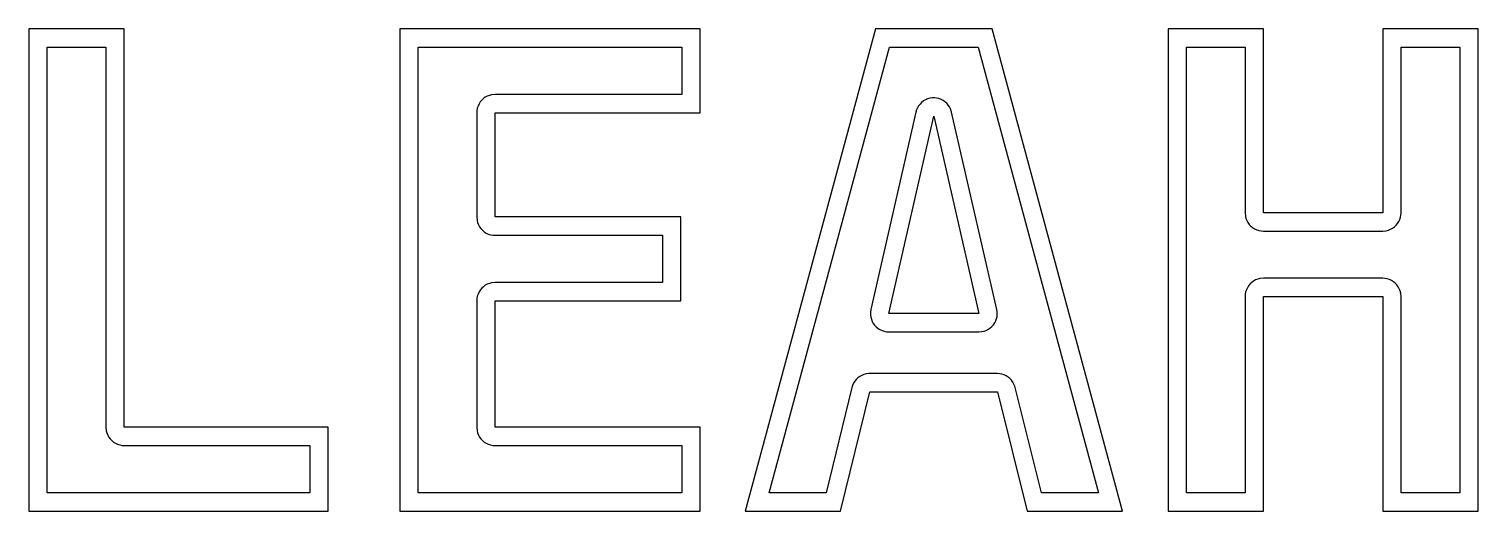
# Model space of a CAD drawing. Header units: metres. Extents: x -19.2 to 20.3, y -6.4 to 6.7.
import ezdxf

# ---------------------------------------------------------------- set-up
doc = ezdxf.new("R2010")
doc.units = ezdxf.units.M

msp = doc.modelspace()

# ---------------------------------------------------------------- linework, layer by layer
for p, q in [((-16.6469, 6.73535), (-19.2476, 6.73535)), ((-19.2476, 6.73535), (-19.2476, -6.42686)), ((-16.6469, -4.13887), (-16.6469, 6.73535)), ((-0.93602, 6.73535), (-9.13448, 6.73535)), ((-9.13448, 6.73535), (-9.13448, -6.42686)), ((-0.93602, 4.44736), (-0.93602, 6.73535)), ((3.84357, 6.73535), (0.290939, -6.42686)), ((7.02611, 6.73535), (3.84357, 6.73535)), ((10.5787, -6.42686), (7.02611, 6.73535)), ((14.4239, 6.73535), (11.8233, 6.73535)), ((11.8233, 6.73535), (11.8233, -6.42686)), ((14.4239, 1.7184), (14.4239, 6.73535)), ((20.2775, 6.73535), (17.6769, 6.73535)), ((17.6769, 6.73535), (17.6769, 1.7184)), ((20.2775, -6.42686), (20.2775, 6.73535)), ((-18.7476, -5.92686), (-18.7476, 6.23535)), ((-18.7476, 6.23535), (-17.1469, 6.23535)), ((-17.1469, 6.23535), (-17.1469, -4.13887)), ((-8.63448, -5.92686), (-8.63448, 6.23535)), ((-8.63448, 6.23535), (-1.43602, 6.23535)), ((-1.43602, 6.23535), (-1.43602, 4.94736)), ((0.943787, -5.92686), (4.2265, 6.23535)), ((4.2265, 6.23535), (6.64317, 6.23535)), ((6.64317, 6.23535), (9.92589, -5.92686)), ((12.3233, -5.92686), (12.3233, 6.23535)), ((12.3233, 6.23535), (13.9239, 6.23535)), ((13.9239, 6.23535), (13.9239, 1.7184)), ((18.1769, 1.7184), (18.1769, 6.23535)), ((18.1769, 6.23535), (19.7775, 6.23535)), ((19.7775, 6.23535), (19.7775, -5.92686)), ((-6.89844, 4.78963), (-6.93846, 4.74126)), ((-6.85266, 4.83261), (-6.89844, 4.78963)), ((-6.80186, 4.86952), (-6.85266, 4.83261)), ((-6.74684, 4.89977), (-6.80186, 4.86952)), ((-6.68846, 4.92288), (-6.74684, 4.89977)), ((-6.62764, 4.93851), (-6.68846, 4.92288)), ((-6.53395, 4.94736), (-6.62764, 4.93851)), ((-1.43602, 4.94736), (-6.53395, 4.94736)), ((5.15096, 4.76833), (5.1012, 4.73003)), ((5.20512, 4.80009), (5.15096, 4.76833)), ((5.26283, 4.82481), (5.20512, 4.80009)), ((5.3232, 4.84212), (5.26283, 4.82481)), ((5.38525, 4.85172), (5.3232, 4.84212)), ((5.44801, 4.85345), (5.38525, 4.85172)), ((5.5105, 4.84732), (5.44801, 4.85345)), ((5.57173, 4.83339), (5.5105, 4.84732)), ((5.63074, 4.8119), (5.57173, 4.83339)), ((5.68657, 4.7832), (5.63074, 4.8119)), ((5.73837, 4.74771), (5.68657, 4.7832)), ((5.78532, 4.70602), (5.73837, 4.74771)), ((-7.03001, 4.51003), (-7.03395, 4.44736)), ((-7.03395, 4.44736), (-7.03395, 1.60191)), ((-7.01825, 4.5717), (-7.03001, 4.51003)), ((-6.99884, 4.63142), (-7.01825, 4.5717)), ((-6.97211, 4.68823), (-6.99884, 4.63142)), ((-6.93846, 4.74126), (-6.97211, 4.68823)), ((-6.53395, 1.60191), (-6.53395, 4.44736)), ((-6.53395, 4.44736), (-0.93602, 4.44736)), ((4.94293, 4.46461), (3.71756, -0.924652)), ((4.20511, -1.03551), (5.43048, 4.35376)), ((4.96066, 4.52486), (4.94293, 4.46461)), ((4.98581, 4.58238), (4.96066, 4.52486)), ((5.01797, 4.63631), (4.98581, 4.58238)), ((5.05664, 4.68579), (5.01797, 4.63631)), ((5.1012, 4.73003), (5.05664, 4.68579)), ((5.43048, 4.35376), (6.66457, -1.03551)), ((5.82668, 4.65877), (5.78532, 4.70602)), ((5.86179, 4.6067), (5.82668, 4.65877)), ((5.89008, 4.55066), (5.86179, 4.6067)), ((5.91786, 4.46536), (5.89008, 4.55066)), ((7.15195, -0.923904), (5.91786, 4.46536)), ((-7.03395, 1.60191), (-7.0251, 1.50822)), ((-1.465, 1.60191), (-6.53395, 1.60191)), ((-1.465, -0.686066), (-1.465, 1.60191)), ((13.9239, 1.7184), (13.9328, 1.62471)), ((13.9328, 1.62471), (13.9484, 1.56389)), ((17.6769, 1.7184), (14.4239, 1.7184)), ((18.1418, 1.53433), (18.1612, 1.59406)), ((18.1612, 1.59406), (18.173, 1.65573)), ((18.173, 1.65573), (18.1769, 1.7184)), ((-7.0251, 1.50822), (-7.00948, 1.4474)), ((-7.00948, 1.4474), (-6.98636, 1.38902)), ((-6.98636, 1.38902), (-6.95612, 1.334)), ((-6.95612, 1.334), (-6.9192, 1.2832)), ((-6.9192, 1.2832), (-6.87622, 1.23743)), ((-6.87622, 1.23743), (-6.82785, 1.1974)), ((-6.82785, 1.1974), (-6.77483, 1.16376)), ((13.9484, 1.56389), (13.9715, 1.50551)), ((13.9715, 1.50551), (14.0017, 1.45049)), ((14.0017, 1.45049), (14.0387, 1.39969)), ((14.0387, 1.39969), (14.0816, 1.35391)), ((14.0816, 1.35391), (14.13, 1.31389)), ((14.13, 1.31389), (14.183, 1.28024)), ((14.183, 1.28024), (14.2398, 1.25351)), ((14.2398, 1.25351), (14.2996, 1.2341)), ((14.2996, 1.2341), (14.3612, 1.22234)), ((14.3612, 1.22234), (14.4239, 1.2184)), ((14.4239, 1.2184), (17.6769, 1.2184)), ((17.6769, 1.2184), (17.7706, 1.22725)), ((17.7706, 1.22725), (17.8314, 1.24287)), ((17.8314, 1.24287), (17.8898, 1.26599)), ((17.8898, 1.26599), (17.9448, 1.29623)), ((17.9448, 1.29623), (17.9956, 1.33315)), ((17.9956, 1.33315), (18.0414, 1.37613)), ((18.0414, 1.37613), (18.0814, 1.4245)), ((18.0814, 1.4245), (18.1151, 1.47752)), ((18.1151, 1.47752), (18.1418, 1.53433)), ((-6.77483, 1.16376), (-6.71802, 1.13702)), ((-6.71802, 1.13702), (-6.65829, 1.11761)), ((-6.65829, 1.11761), (-6.59662, 1.10585)), ((-6.59662, 1.10585), (-6.53395, 1.10191)), ((-6.53395, 1.10191), (-1.965, 1.10191)), ((-1.965, 1.10191), (-1.965, -0.186066)), ((-6.93846, -0.392166), (-6.97211, -0.44519)), ((-6.89844, -0.343796), (-6.93846, -0.392166)), ((-6.85266, -0.300812), (-6.89844, -0.343796)), ((-6.80186, -0.263901), (-6.85266, -0.300812)), ((-6.74684, -0.233658), (-6.80186, -0.263901)), ((-6.68846, -0.210541), (-6.74684, -0.233658)), ((-6.62764, -0.194916), (-6.68846, -0.210541)), ((-6.53395, -0.186066), (-6.62764, -0.194916)), ((-1.965, -0.186066), (-6.53395, -0.186066)), ((13.959, -0.385513), (13.9396, -0.445236)), ((13.9857, -0.328705), (13.959, -0.385513)), ((14.0194, -0.275681), (13.9857, -0.328705)), ((14.0594, -0.22731), (14.0194, -0.275681)), ((14.1052, -0.184326), (14.0594, -0.22731)), ((14.156, -0.147415), (14.1052, -0.184326)), ((14.211, -0.117172), (14.156, -0.147415)), ((14.2694, -0.094055), (14.211, -0.117172)), ((14.3302, -0.07843), (14.2694, -0.094055)), ((14.4239, -0.06958), (14.3302, -0.07843)), ((17.6769, -0.06958), (14.4239, -0.06958)), ((17.7396, -0.073517), (17.6769, -0.06958)), ((17.8012, -0.085281), (17.7396, -0.073517)), ((17.861, -0.104691), (17.8012, -0.085281)), ((17.9178, -0.131424), (17.861, -0.104691)), ((17.9708, -0.16507), (17.9178, -0.131424)), ((18.0192, -0.205093), (17.9708, -0.16507)), ((18.0621, -0.25087), (18.0192, -0.205093)), ((18.0991, -0.301666), (18.0621, -0.25087)), ((18.1293, -0.356689), (18.0991, -0.301666)), ((18.1524, -0.41507), (18.1293, -0.356689)), ((-7.03001, -0.623398), (-7.03395, -0.686066)), ((-7.03395, -0.686066), (-7.03395, -4.13887)), ((-7.01825, -0.561722), (-7.03001, -0.623398)), ((-6.99884, -0.501999), (-7.01825, -0.561722)), ((-6.97211, -0.44519), (-6.99884, -0.501999)), ((-6.53395, -4.13887), (-6.53395, -0.686066)), ((-6.53395, -0.686066), (-1.465, -0.686066)), ((13.9278, -0.506912), (13.9239, -0.56958)), ((13.9239, -0.56958), (13.9239, -5.92686)), ((13.9396, -0.445236), (13.9278, -0.506912)), ((14.4239, -0.56958), (17.6769, -0.56958)), ((14.4239, -6.42686), (14.4239, -0.56958)), ((17.6769, -0.56958), (17.6769, -6.42686)), ((18.168, -0.475891), (18.1524, -0.41507)), ((18.1769, -0.56958), (18.168, -0.475891)), ((18.1769, -5.92686), (18.1769, -0.56958)), ((3.71756, -0.924652), (3.7061, -1.0041)), ((3.7061, -1.0041), (3.7061, -1.06691)), ((3.7061, -1.06691), (3.71396, -1.1292)), ((3.71396, -1.1292), (3.72958, -1.19002)), ((6.66457, -1.03551), (4.20511, -1.03551)), ((7.12447, -1.23169), (7.14543, -1.1725)), ((7.14543, -1.1725), (7.15881, -1.11116)), ((7.16209, -0.98587), (7.15195, -0.923904)), ((7.15881, -1.11116), (7.1644, -1.04861)), ((7.1644, -1.04861), (7.16209, -0.98587)), ((3.72958, -1.19002), (3.7527, -1.2484)), ((3.7527, -1.2484), (3.78294, -1.30342)), ((3.78294, -1.30342), (3.81985, -1.35422)), ((3.81985, -1.35422), (3.86284, -1.39999)), ((3.86284, -1.39999), (3.91121, -1.44002)), ((3.91121, -1.44002), (3.96423, -1.47366)), ((3.96423, -1.47366), (4.02104, -1.5004)), ((4.02104, -1.5004), (4.08076, -1.51981)), ((4.08076, -1.51981), (4.14244, -1.53157)), ((4.14244, -1.53157), (4.20511, -1.53551)), ((4.20511, -1.53551), (6.66457, -1.53551)), ((6.66457, -1.53551), (6.74535, -1.52893)), ((6.74535, -1.52893), (6.80655, -1.51492)), ((6.80655, -1.51492), (6.86552, -1.49335)), ((6.86552, -1.49335), (6.92133, -1.46455)), ((6.92133, -1.46455), (6.97307, -1.42899)), ((6.97307, -1.42899), (7.01996, -1.38722)), ((7.01996, -1.38722), (7.06123, -1.3399)), ((7.06123, -1.3399), (7.09625, -1.28778)), ((7.09625, -1.28778), (7.12447, -1.23169)), ((3.41196, -2.75487), (3.36162, -2.79239)), ((3.46661, -2.72395), (3.41196, -2.75487)), ((3.5247, -2.70013), (3.46661, -2.72395)), ((3.58533, -2.68378), (3.5247, -2.70013)), ((3.64752, -2.67516), (3.58533, -2.68378)), ((3.68497, -2.67375), (3.64752, -2.67516)), ((7.16714, -2.67375), (3.68497, -2.67375)), ((7.22981, -2.67769), (7.16714, -2.67375)), ((7.29149, -2.68945), (7.22981, -2.67769)), ((7.35121, -2.70886), (7.29149, -2.68945)), ((7.40802, -2.7356), (7.35121, -2.70886)), ((7.46104, -2.76924), (7.40802, -2.7356)), ((3.1992, -3.05528), (2.49887, -5.92686)), ((3.21788, -2.99533), (3.1992, -3.05528)), ((3.24393, -2.9382), (3.21788, -2.99533)), ((3.27693, -2.88478), (3.24393, -2.9382)), ((3.31636, -2.83592), (3.27693, -2.88478)), ((3.36162, -2.79239), (3.31636, -2.83592)), ((7.50941, -2.80927), (7.46104, -2.76924)), ((7.5524, -2.85504), (7.50941, -2.80927)), ((7.58931, -2.90584), (7.5524, -2.85504)), ((7.61955, -2.96086), (7.58931, -2.90584)), ((7.64267, -3.01924), (7.61955, -2.96086)), ((7.6523, -3.05281), (7.64267, -3.01924)), ((8.36874, -5.92686), (7.6523, -3.05281)), ((2.89159, -6.42686), (3.68497, -3.17375)), ((3.68497, -3.17375), (7.16714, -3.17375)), ((7.16714, -3.17375), (7.97809, -6.42686)), ((-17.1469, -4.13887), (-17.1381, -4.23256)), ((-17.1381, -4.23256), (-17.1225, -4.29338)), ((-17.1225, -4.29338), (-17.0993, -4.35176)), ((-11.0844, -4.13887), (-16.6469, -4.13887)), ((-11.0844, -6.42686), (-11.0844, -4.13887)), ((-7.03395, -4.13887), (-7.0251, -4.23256)), ((-7.0251, -4.23256), (-7.00948, -4.29338)), ((-7.00948, -4.29338), (-6.98636, -4.35176)), ((-0.93602, -4.13887), (-6.53395, -4.13887)), ((-0.93602, -6.42686), (-0.93602, -4.13887)), ((-17.0993, -4.35176), (-17.0691, -4.40678)), ((-17.0691, -4.40678), (-17.0322, -4.45758)), ((-17.0322, -4.45758), (-16.9892, -4.50336)), ((-16.9892, -4.50336), (-16.9408, -4.54338)), ((-16.9408, -4.54338), (-16.8878, -4.57703)), ((-16.8878, -4.57703), (-16.831, -4.60376)), ((-16.831, -4.60376), (-16.7713, -4.62317)), ((-16.7713, -4.62317), (-16.7096, -4.63493)), ((-16.7096, -4.63493), (-16.6469, -4.63887)), ((-16.6469, -4.63887), (-11.5844, -4.63887)), ((-11.5844, -4.63887), (-11.5844, -5.92686)), ((-6.98636, -4.35176), (-6.95612, -4.40678)), ((-6.95612, -4.40678), (-6.9192, -4.45758)), ((-6.9192, -4.45758), (-6.87622, -4.50336)), ((-6.87622, -4.50336), (-6.82785, -4.54338)), ((-6.82785, -4.54338), (-6.77483, -4.57703)), ((-6.77483, -4.57703), (-6.71802, -4.60376)), ((-6.71802, -4.60376), (-6.65829, -4.62317)), ((-6.65829, -4.62317), (-6.59662, -4.63493)), ((-6.59662, -4.63493), (-6.53395, -4.63887)), ((-6.53395, -4.63887), (-1.43602, -4.63887)), ((-1.43602, -4.63887), (-1.43602, -5.92686)), ((-11.5844, -5.92686), (-18.7476, -5.92686)), ((-1.43602, -5.92686), (-8.63448, -5.92686)), ((2.49887, -5.92686), (0.943787, -5.92686)), ((9.92589, -5.92686), (8.36874, -5.92686)), ((13.9239, -5.92686), (12.3233, -5.92686)), ((19.7775, -5.92686), (18.1769, -5.92686)), ((-19.2476, -6.42686), (-11.0844, -6.42686)), ((-9.13448, -6.42686), (-0.93602, -6.42686)), ((0.290939, -6.42686), (2.89159, -6.42686)), ((7.97809, -6.42686), (10.5787, -6.42686)), ((11.8233, -6.42686), (14.4239, -6.42686)), ((17.6769, -6.42686), (20.2775, -6.42686))]:
    msp.add_line(p, q)

doc.saveas('drawing.dxf')
